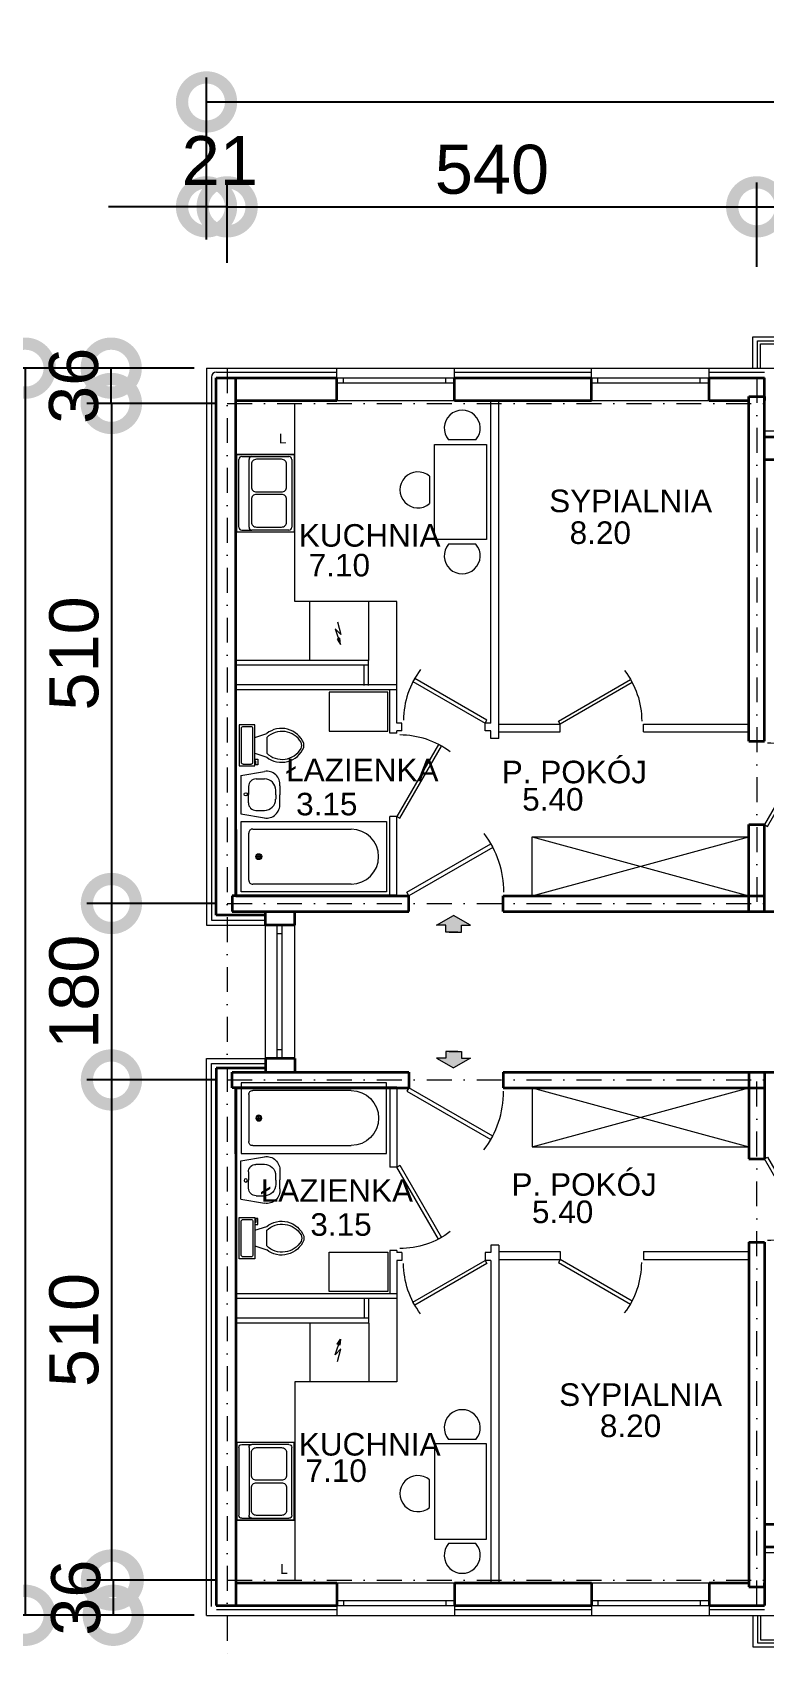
# Model space of a CAD drawing. Header units: millimetres. Extents: x -13324 to 13450, y -2140 to 8293.
# Drawn here: x -12449 to -11703, y 2944 to 4599 of the extents above; entities that cross this region are included whole.
import ezdxf

# ---------------------------------------------------------------- set-up
doc = ezdxf.new("R2010")
doc.units = ezdxf.units.MM
doc.header["$MEASUREMENT"] = 0
doc.header["$PDMODE"] = 2
doc.linetypes.add('DASHDOTX2', pattern=[50.8, 25.4, -12.7, 0, -12.7])
doc.layers.get('0').update_dxf_attribs({"lineweight": 5})
for name, color, linetype, lineweight in [('Ocieplenie', 6, 'Continuous', 5), ('Okna c.', 7, 'Continuous', 5), ('Osie', 1, 'DASHDOTX2', 5), ('Piony', 1, 'Continuous', 20), ('Scianki', 34, 'Continuous', 20), ('Urządzenia', 160, 'Continuous', 5), ('Wymiary', 102, 'Continuous', 5), ('Ściany k.', 7, 'Continuous', 35)]:
    doc.layers.add(name, color=color, linetype=linetype, lineweight=lineweight)
doc.layers.add('Opis1', color=7, linetype='Continuous')
doc.layers.add('Opis2', color=7, linetype='Continuous')
doc.styles.get("Standard").update_dxf_attribs({"font": 'ARIAL.TTF'})
doc.linetypes.add('BATTING', pattern='A,0.00254,-2.54,[134,ltypeshp.shx,S=2.54,R=0,X=-2.54,Y=0],-5.08,[134,ltypeshp.shx,S=2.54,R=180,X=2.54,Y=0],-2.54', length=10.16254)
doc.dimstyles.new('ISO-25', dxfattribs={"dimscale": 20, "dimtxt": 2.5, "dimasz": 5, "dimexe": 1.25, "dimexo": 0.625, "dimtad": 1, "dimtxsty": 'Standard', "dimblk": 'DOTSMALL', "dimcen": 2.5, "dimadec": 0, "dimazin": 0, "dimtfac": 1, "dimtmove": 0, "dimatfit": 3, "dimfxl": 0, "dimarcsym": 0})

# ---------------------------------------------------------------- blocks, each defined once
blk = doc.blocks.new('_DotSmall')
at = {"color": 0, "const_width": 0.5}
blk.add_lwpolyline([(-0.0625, 0, 1), (0.0625, 0, 1)], format="xyb", close=True, dxfattribs=at)
blk = doc.blocks.new('*D90')
at = {"layer": 'Defpoints', "color": 0}
for p in [(-12333.9, 3710.8), (-12368.7, 3530.8), (-12340.2, 3530.8)]:
    blk.add_point(p, dxfattribs=at)
at = {"layer": 'Wymiary', "color": 0, "lineweight": -2}
for p, q in [((-12346.4, 3710.8), (-12393.7, 3710.8)), ((-12368.7, 3710.8), (-12368.7, 3530.8)), ((-12352.7, 3530.8), (-12393.7, 3530.8))]:
    blk.add_line(p, q, dxfattribs=at)
at = {"layer": 'Wymiary', "color": 0, "lineweight": -2, "xscale": 100, "yscale": 100, "zscale": 100}
for p, rotation in [((-12368.7, 3710.8), 90), ((-12368.7, 3530.8), 270)]:
    blk.add_blockref('_DotSmall', p, dxfattribs=dict(at, rotation=rotation))
at = {"layer": 'Wymiary', "color": 0, "insert": (-12406.7, 3620.8), "char_height": 50, "attachment_point": 5, "rotation": 90}
blk.add_mtext('180', dxfattribs=at)
blk = doc.blocks.new('*D91')
at = {"layer": 'Defpoints', "color": 0}
for p in [(-12271.7, 4256.8), (-12456.6, 2984.8), (-12284.2, 2984.8)]:
    blk.add_point(p, dxfattribs=at)
at = {"layer": 'Wymiary', "color": 0, "lineweight": -2}
for p, q in [((-12284.2, 4256.8), (-12481.6, 4256.8)), ((-12456.6, 4256.8), (-12456.6, 2984.8)), ((-12296.7, 2984.8), (-12481.6, 2984.8))]:
    blk.add_line(p, q, dxfattribs=at)
at = {"layer": 'Wymiary', "color": 0, "lineweight": -2, "xscale": 100, "yscale": 100, "zscale": 100}
for p, rotation in [((-12456.6, 4256.8), 90), ((-12456.6, 2984.8), 270)]:
    blk.add_blockref('_DotSmall', p, dxfattribs=dict(at, rotation=rotation))
at = {"layer": 'Wymiary', "color": 0, "insert": (-12494.2, 3620.8), "char_height": 50, "attachment_point": 5, "rotation": 90}
blk.add_mtext('1272', dxfattribs=at)
blk = doc.blocks.new('*D92')
at = {"layer": 'Defpoints', "color": 0}
for p in [(-12250.7, 3530.8), (-12368.7, 3020.8), (-12250.7, 3020.8)]:
    blk.add_point(p, dxfattribs=at)
at = {"layer": 'Wymiary', "color": 0, "lineweight": -2}
for p, q in [((-12263.2, 3530.8), (-12393.7, 3530.8)), ((-12368.7, 3530.8), (-12368.7, 3020.8)), ((-12263.2, 3020.8), (-12393.7, 3020.8))]:
    blk.add_line(p, q, dxfattribs=at)
at = {"layer": 'Wymiary', "color": 0, "lineweight": -2, "xscale": 100, "yscale": 100, "zscale": 100}
for p, rotation in [((-12368.7, 3530.8), 90), ((-12368.7, 3020.8), 270)]:
    blk.add_blockref('_DotSmall', p, dxfattribs=dict(at, rotation=rotation))
at = {"layer": 'Wymiary', "color": 0, "insert": (-12406.7, 3275.8), "char_height": 50, "attachment_point": 5, "rotation": 90}
blk.add_mtext('510', dxfattribs=at)
blk = doc.blocks.new('*D93')
at = {"layer": 'Defpoints', "color": 0}
for p in [(-12250.7, 3020.8), (-12366.8, 2984.8), (-12271.7, 2984.8)]:
    blk.add_point(p, dxfattribs=at)
at = {"layer": 'Wymiary', "color": 0, "lineweight": -2}
for p, q in [((-12263.2, 3020.8), (-12391.8, 3020.8)), ((-12366.8, 3020.8), (-12366.8, 2984.8)), ((-12284.2, 2984.8), (-12391.8, 2984.8))]:
    blk.add_line(p, q, dxfattribs=at)
at = {"layer": 'Wymiary', "color": 0, "lineweight": -2, "xscale": 100, "yscale": 100, "zscale": 100}
for p, rotation in [((-12366.8, 3020.8), 90), ((-12366.8, 2984.8), 270)]:
    blk.add_blockref('_DotSmall', p, dxfattribs=dict(at, rotation=rotation))
at = {"layer": 'Wymiary', "color": 0, "insert": (-12404.8, 3002.8), "char_height": 50, "attachment_point": 5, "rotation": 90}
blk.add_mtext('36', dxfattribs=at)
blk = doc.blocks.new('*D94')
at = {"layer": 'Defpoints', "color": 0}
for p in [(-11710.7, 4421.3), (-12250.7, 4351.6), (-11710.7, 4347.6)]:
    blk.add_point(p, dxfattribs=at)
at = {"layer": 'Wymiary', "color": 0, "lineweight": -2}
for p, q in [((-12250.7, 4364.1), (-12250.7, 4446.3)), ((-11710.7, 4360.1), (-11710.7, 4446.3)), ((-12250.7, 4421.3), (-11710.7, 4421.3))]:
    blk.add_line(p, q, dxfattribs=at)
at = {"layer": 'Wymiary', "color": 0, "lineweight": -2, "xscale": 100, "yscale": 100, "zscale": 100, "rotation": 180}
blk.add_blockref('_DotSmall', (-12250.7, 4421.3), dxfattribs=at)
at = {"layer": 'Wymiary', "color": 0, "lineweight": -2, "xscale": 100, "yscale": 100, "zscale": 100}
blk.add_blockref('_DotSmall', (-11710.7, 4421.3), dxfattribs=at)
at = {"layer": 'Wymiary', "color": 0, "insert": (-11980.7, 4459.3), "char_height": 50, "attachment_point": 5}
blk.add_mtext('540', dxfattribs=at)
blk = doc.blocks.new('*D95')
at = {"layer": 'Defpoints', "color": 0}
for p in [(-12339.8, 4220.8), (-12368.7, 3710.8), (-12250.7, 3710.8)]:
    blk.add_point(p, dxfattribs=at)
at = {"layer": 'Wymiary', "color": 0, "lineweight": -2}
for p, q in [((-12352.3, 4220.8), (-12393.7, 4220.8)), ((-12368.7, 4220.8), (-12368.7, 3710.8)), ((-12263.2, 3710.8), (-12393.7, 3710.8))]:
    blk.add_line(p, q, dxfattribs=at)
at = {"layer": 'Wymiary', "color": 0, "lineweight": -2, "xscale": 100, "yscale": 100, "zscale": 100}
for p, rotation in [((-12368.7, 4220.8), 90), ((-12368.7, 3710.8), 270)]:
    blk.add_blockref('_DotSmall', p, dxfattribs=dict(at, rotation=rotation))
at = {"layer": 'Wymiary', "color": 0, "insert": (-12406.7, 3965.8), "char_height": 50, "attachment_point": 5, "rotation": 90}
blk.add_mtext('510', dxfattribs=at)
blk = doc.blocks.new('*D96')
at = {"layer": 'Defpoints', "color": 0}
for p in [(-12271.7, 4421.3), (-12271.7, 4375.5), (-12250.7, 4351.6)]:
    blk.add_point(p, dxfattribs=at)
at = {"layer": 'Wymiary', "color": 0, "lineweight": -2}
for p, q in [((-12271.7, 4388), (-12271.7, 4446.3)), ((-12250.7, 4364.1), (-12250.7, 4446.3)), ((-12271.7, 4421.3), (-12371.7, 4421.3)), ((-12250.7, 4421.3), (-12271.7, 4421.3)), ((-12250.7, 4421.3), (-12150.7, 4421.3))]:
    blk.add_line(p, q, dxfattribs=at)
at = {"layer": 'Wymiary', "color": 0, "lineweight": -2, "xscale": 100, "yscale": 100, "zscale": 100}
blk.add_blockref('_DotSmall', (-12271.7, 4421.3), dxfattribs=at)
at = {"layer": 'Wymiary', "color": 0, "lineweight": -2, "xscale": 100, "yscale": 100, "zscale": 100, "rotation": 180}
blk.add_blockref('_DotSmall', (-12250.7, 4421.3), dxfattribs=at)
at = {"layer": 'Wymiary', "color": 0, "insert": (-12258.2, 4468.5), "char_height": 50, "attachment_point": 5}
blk.add_mtext('21', dxfattribs=at)
blk = doc.blocks.new('*D97')
at = {"layer": 'Defpoints', "color": 0}
for p in [(-12368.9, 4256.8), (-12271.7, 4256.8), (-12250.7, 4220.8)]:
    blk.add_point(p, dxfattribs=at)
at = {"layer": 'Wymiary', "color": 0, "lineweight": -2}
for p, q in [((-12284.2, 4256.8), (-12393.9, 4256.8)), ((-12368.9, 4220.8), (-12368.9, 4256.8)), ((-12263.2, 4220.8), (-12393.9, 4220.8))]:
    blk.add_line(p, q, dxfattribs=at)
at = {"layer": 'Wymiary', "color": 0, "lineweight": -2, "xscale": 100, "yscale": 100, "zscale": 100}
for p, rotation in [((-12368.9, 4256.8), 90), ((-12368.9, 4220.8), 270)]:
    blk.add_blockref('_DotSmall', p, dxfattribs=dict(at, rotation=rotation))
at = {"layer": 'Wymiary', "color": 0, "insert": (-12407, 4238.8), "char_height": 50, "attachment_point": 5, "rotation": 90}
blk.add_mtext('36', dxfattribs=at)
blk = doc.blocks.new('Toilet - top')
for p, q in [((-8, -8.5), (-8, -8)), ((-7, -8), (-7, -9.5)), ((-4, -8), (-6, -14)), ((4, -8), (6, -14)), ((9.5, -6), (9.5, -2)), ((-10, -8.5), (-8, -8.5)), ((-10, -9.5), (-10, -8.5)), ((-7, -9.5), (-10, -9.5)), ((4, -14), (-4, -14))]:
    blk.add_line(p, q)
blk.add_lwpolyline([(10.5, -8), (10.5, 0), (-10.5, 0), (-10.5, -8)], close=True)
for points in [[(-9.5, -2), (-9.5, -6)], [(8.5, -1), (-8.5, -1)], [(-8.5, -7), (8.5, -7)]]:
    blk.add_lwpolyline(points)
for centre, radius, start, end in [((-8.62, -1.88), 0.884, 81.8699, 188.1301), ((-8.62, -6.12), 0.884, 171.8699, 278.1301), ((8.62, -1.88), 0.884, 351.8699, 98.1301), ((8.62, -6.12), 0.884, 261.8699, 8.1301), ((3.52, -21.58), 12.17, 141.46911, 247.97143), ((4.2, -21.82), 11.33, 136.36773, 238.94682), ((-3.52, -21.58), 12.17, 292.02843, 38.53071), ((-4.2, -21.82), 11.33, 301.05301, 43.63209), ((0, -27.88), 4, 245.73182, 294.26817), ((0, -29), 4, 254.86053, 285.13947)]:
    blk.add_arc(centre, radius, start, end)
blk = doc.blocks.new('Door - Right Hung 36 in.')
blk.add_lwpolyline([(-0.75, -1.3), (0, 0), (-31.18, 18), (-31.93, 16.7)], close=True)
blk.add_arc((0, 0), 36, 142.68987, 180)
blk = doc.blocks.new('zlewozm')
at = {"layer": 'Urządzenia'}
for p, q in [((-8153.1, 8660.7), (-8213.1, 8660.7)), ((-8213.1, 8581.4), (-8213.1, 8660.7)), ((-8213.1, 8660.7), (-8153.6, 8660.7)), ((-8212.1, 8581.4), (-8212.1, 8660.7)), ((-8207.2, 8658.7), (-8159.1, 8658.7)), ((-8153.6, 8660.7), (-8153.6, 8581.4)), ((-8210.1, 8586.4), (-8210.1, 8655.7)), ((-8199.7, 8586.4), (-8199.7, 8655.7)), ((-8197.3, 8650.8), (-8197.3, 8627.5)), ((-8166.5, 8655.8), (-8192.3, 8655.8)), ((-8161.6, 8627.5), (-8161.6, 8650.8)), ((-8156.1, 8655.7), (-8156.1, 8586.4)), ((-8197.3, 8614.9), (-8197.3, 8591.6)), ((-8192.3, 8622.5), (-8166.5, 8622.5)), ((-8166.5, 8619.8), (-8192.3, 8619.8)), ((-8161.6, 8591.6), (-8161.6, 8614.9)), ((-8153.6, 8581.4), (-8213.1, 8581.4)), ((-8207.2, 8583.4), (-8196.8, 8583.4)), ((-8159.1, 8583.4), (-8196.8, 8583.4)), ((-8192.3, 8586.6), (-8166.5, 8586.6))]:
    blk.add_line(p, q, dxfattribs=at)
for centre, radius, start, end in [((-8207.2, 8655.7), 2.97, 89.9959, 179.9991), ((-8196.8, 8655.7), 2.97, 90.0059, 179.9991), ((-8159.1, 8655.7), 2.97, 0.0009, 89.9963), ((-8192.3, 8650.8), 4.96, 89.9983, 180.0009), ((-8166.5, 8650.8), 4.96, 0, 90.0042), ((-8192.3, 8627.5), 4.96, 180.0013, 270.0017), ((-8166.5, 8627.5), 4.96, 269.9958, 0), ((-8192.3, 8614.9), 4.96, 89.9983, 180.0009), ((-8166.5, 8614.9), 4.96, 0, 90.0042), ((-8207.2, 8586.4), 2.97, 179.9973, 270.0041), ((-8196.8, 8586.4), 2.97, 179.9973, 269.9942), ((-8192.3, 8591.6), 4.96, 180.0013, 270.0017), ((-8166.5, 8591.6), 4.96, 269.9958, 0), ((-8159.1, 8586.4), 2.97, 270.0037, 0.0027)]:
    blk.add_arc(centre, radius, start, end, dxfattribs=at)
blk = doc.blocks.new('*D98')
at = {"layer": 'Defpoints', "color": 0}
for p in [(-11350.7, 4421.3), (-11710.7, 4347.6), (-11350.7, 4348.9)]:
    blk.add_point(p, dxfattribs=at)
at = {"layer": 'Wymiary', "color": 0, "lineweight": -2}
for p, q in [((-11710.7, 4360.1), (-11710.7, 4446.3)), ((-11350.7, 4361.4), (-11350.7, 4446.3)), ((-11710.7, 4421.3), (-11350.7, 4421.3))]:
    blk.add_line(p, q, dxfattribs=at)
at = {"layer": 'Wymiary', "color": 0, "lineweight": -2, "xscale": 100, "yscale": 100, "zscale": 100, "rotation": 180}
blk.add_blockref('_DotSmall', (-11710.7, 4421.3), dxfattribs=at)
at = {"layer": 'Wymiary', "color": 0, "lineweight": -2, "xscale": 100, "yscale": 100, "zscale": 100}
blk.add_blockref('_DotSmall', (-11350.7, 4421.3), dxfattribs=at)
at = {"layer": 'Wymiary', "color": 0, "insert": (-11530.7, 4459.3), "char_height": 50, "attachment_point": 5}
blk.add_mtext('360', dxfattribs=at)
blk = doc.blocks.new('wanna160')
at = {"layer": 'Urządzenia'}
for p, q in [((-8191.8, 8250.5), (-8187.8, 8250.5)), ((-8189.8, 8252.5), (-8189.8, 8248.5))]:
    blk.add_line(p, q, dxfattribs=at)
blk.add_lwpolyline([(-8207.8, 8214.5), (-8207.8, 8286.5), (-8059.6, 8286.5), (-8059.6, 8214.5)], close=True, dxfattribs=at)
for points in [[(-8195.8, 8278.5), (-8095.6, 8278.5)], [(-8199.8, 8226.5), (-8199.8, 8274.5)], [(-8095.6, 8222.5), (-8195.8, 8222.5)]]:
    blk.add_lwpolyline(points, dxfattribs=at)
for radius in [3, 2]:
    blk.add_circle((-8189.8, 8250.5), radius, dxfattribs=at)
for centre, radius, start, end in [((-8196.3, 8275), 3.54, 81.8699, 188.1301), ((-8095.6, 8250.5), 28, 270, 90), ((-8196.3, 8226), 3.54, 171.8699, 278.1301)]:
    blk.add_arc(centre, radius, start, end, dxfattribs=at)
blk = doc.blocks.new('umywalka')
at = {"layer": 'Urządzenia'}
for p, q in [((-8208, 8333.4), (-8183.9, 8337.4)), ((-8208, 8333.4), (-8208, 8294.1)), ((-8192.6, 8329.8), (-8184, 8329.8)), ((-8200.3, 8322.1), (-8200.4, 8313.8)), ((-8200.4, 8305.4), (-8200.4, 8313.8)), ((-8172.5, 8313.7), (-8172.5, 8318.2)), ((-8172.5, 8313.7), (-8172.5, 8309.1)), ((-8168.4, 8322.8), (-8168.2, 8313.6)), ((-8168.4, 8304.5), (-8168.2, 8313.6)), ((-8208, 8294.1), (-8184.1, 8290)), ((-8192.7, 8297.7), (-8184.1, 8297.7))]:
    blk.add_line(p, q, dxfattribs=at)
blk.add_circle((-8203.1, 8314.1), 1.63, dxfattribs=at)
for centre, radius, start, end in [((-8192.6, 8322.1), 7.68, 89.7661, 179.7661), ((-8184, 8318.2), 11.5, 359.7661, 89.7661), ((-8181.7, 8324.2), 13.4, 353.7651, 99.7706), ((-8192.7, 8305.4), 7.68, 179.7661, 269.7661), ((-8184.1, 8309.2), 11.5, 269.7661, 359.7661), ((-8181.8, 8303.2), 13.4, 259.7617, 5.7671)]:
    blk.add_arc(centre, radius, start, end, dxfattribs=at)
blk = doc.blocks.new('*D113')
at = {"layer": 'Defpoints', "color": 0}
for p in [(-8329.7, 4528.3), (-12271.7, 4388), (-8329.7, 4388)]:
    blk.add_point(p, dxfattribs=at)
at = {"layer": 'Wymiary', "color": 0, "lineweight": -2}
for p, q in [((-12271.7, 4400.5), (-12271.7, 4553.3)), ((-8329.7, 4400.5), (-8329.7, 4553.3)), ((-12271.7, 4528.3), (-8329.7, 4528.3))]:
    blk.add_line(p, q, dxfattribs=at)
at = {"layer": 'Wymiary', "color": 0, "lineweight": -2, "xscale": 100, "yscale": 100, "zscale": 100, "rotation": 180}
blk.add_blockref('_DotSmall', (-12271.7, 4528.3), dxfattribs=at)
at = {"layer": 'Wymiary', "color": 0, "lineweight": -2, "xscale": 100, "yscale": 100, "zscale": 100}
blk.add_blockref('_DotSmall', (-8329.7, 4528.3), dxfattribs=at)
at = {"layer": 'Wymiary', "color": 0, "insert": (-10300.7, 4566.4), "char_height": 50, "attachment_point": 5}
blk.add_mtext('3942', dxfattribs=at)

msp = doc.modelspace()

# ---------------------------------------------------------------- hatches: boundary and pattern name
at = {"layer": 'Urządzenia'}
h = msp.add_hatch(color=256, dxfattribs=at)
h.dxf.hatch_style = 1
h.paths.add_polyline_path([(-12019.749, 3698.43), (-12037.051, 3688.551), (-12027.701, 3688.551), (-12027.701, 3681.684), (-12015.311, 3681.684), (-12011.796, 3681.684), (-12011.796, 3688.551), (-12002.446, 3688.551)])
h.paths.add_polyline_path([(-12011.796, 3559.862), (-12024.186, 3559.862), (-12027.701, 3559.862), (-12027.701, 3552.996), (-12037.051, 3552.996), (-12019.749, 3543.116), (-12002.446, 3552.996), (-12011.796, 3552.996)])

# ---------------------------------------------------------------- linework, layer by layer
at = {"layer": 'Ocieplenie'}
for p, q in [((-12271.728, 4256.771), (-12271.728, 3688.771)), ((-12271.728, 4256.771), (-12138.787, 4256.771)), ((-12138.787, 4246.771), (-12138.787, 4256.771)), ((-12018.787, 4223.771), (-12018.787, 4256.771)), ((-12018.787, 4246.771), (-12018.787, 4256.771)), ((-12018.787, 4256.771), (-11879.314, 4256.771)), ((-11879.314, 4246.771), (-11879.314, 4256.771)), ((-11759.314, 4246.771), (-11759.314, 4256.771)), ((-11759.314, 4256.771), (-11691.229, 4256.771)), ((-12271.728, 3688.771), (-12211.728, 3688.771)), ((-12271.728, 2984.775), (-12271.728, 3552.775)), ((-12271.728, 3552.775), (-12211.728, 3552.775)), ((-12018.787, 3017.775), (-12018.787, 2984.775)), ((-12271.728, 2984.775), (-12138.787, 2984.775)), ((-12138.787, 2994.775), (-12138.787, 2984.775)), ((-12018.787, 2994.775), (-12018.787, 2984.775)), ((-12018.787, 2984.775), (-11879.314, 2984.775)), ((-11879.314, 2994.775), (-11879.314, 2984.775)), ((-11759.314, 2994.775), (-11759.314, 2984.775)), ((-11759.314, 2984.775), (-11691.229, 2984.775))]:
    msp.add_line(p, q, dxfattribs=at)
at = {"layer": 'Ocieplenie', "linetype": 'BATTING', "ltscale": 0.4}
for p, q in [((-12266.617, 4247.732), (-12266.617, 3693.882)), ((-12261.617, 4252.732), (-12138.787, 4252.732)), ((-12018.787, 4252.732), (-11879.314, 4252.732)), ((-11759.314, 4252.732), (-11702.728, 4252.732)), ((-11702.728, 4192.732), (-11647.092, 4192.732)), ((-12266.617, 3693.882), (-12211.728, 3693.882)), ((-12266.617, 2993.814), (-12266.617, 3547.664)), ((-12266.617, 3547.664), (-12211.728, 3547.664)), ((-11702.728, 3048.814), (-11647.092, 3048.814)), ((-12261.617, 2990.619), (-12138.787, 2990.619)), ((-12018.787, 2990.619), (-11879.314, 2990.619)), ((-11759.314, 2990.619), (-11702.728, 2990.619))]:
    msp.add_line(p, q, dxfattribs=at)
at = {"layer": 'Ocieplenie', "linetype": 'BATTING', "ltscale": 0.5}
msp.add_arc((-12261.617, 4247.732), 5, 90, 180, dxfattribs=at)
at = {"layer": 'Okna c.'}
for p, q in [((-11714.728, 4288.771), (-11350.728, 4288.771)), ((-11714.728, 4256.771), (-11714.728, 4288.771)), ((-11709.728, 4256.771), (-11709.728, 4284.771)), ((-11709.728, 4284.771), (-11355.728, 4284.771)), ((-11706.728, 4256.771), (-11706.728, 4281.771)), ((-11706.728, 4281.771), (-11358.728, 4281.771)), ((-12138.787, 4256.771), (-12018.787, 4256.771)), ((-11879.314, 4256.771), (-11759.314, 4256.771)), ((-12138.787, 4246.771), (-12018.787, 4246.771)), ((-12138.787, 4241.771), (-12018.787, 4241.771)), ((-12132.013, 4241.771), (-12132.013, 4246.771)), ((-12027.678, 4241.771), (-12027.678, 4246.771)), ((-11879.314, 4246.771), (-11759.314, 4246.771)), ((-11879.314, 4241.771), (-11759.314, 4241.771)), ((-11872.54, 4241.771), (-11872.54, 4246.771)), ((-11768.204, 4241.771), (-11768.204, 4246.771)), ((-12138.787, 4223.771), (-12018.787, 4223.771)), ((-11879.314, 4223.771), (-11759.314, 4223.771)), ((-12211.728, 3552.775), (-12211.728, 3688.771)), ((-12199.728, 3552.775), (-12199.728, 3688.771)), ((-12194.728, 3679.881), (-12199.728, 3679.881)), ((-12194.728, 3552.775), (-12194.728, 3688.771)), ((-12181.728, 3552.775), (-12181.728, 3688.771)), ((-12194.728, 3561.666), (-12199.728, 3561.666)), ((-12138.787, 3017.775), (-12018.787, 3017.775)), ((-11879.314, 3017.775), (-11759.314, 3017.775)), ((-12138.787, 2999.775), (-12018.787, 2999.775)), ((-12132.013, 2999.775), (-12132.013, 2994.775)), ((-12027.678, 2999.775), (-12027.678, 2994.775)), ((-11879.314, 2999.775), (-11759.314, 2999.775)), ((-11872.54, 2999.775), (-11872.54, 2994.775)), ((-11768.204, 2999.775), (-11768.204, 2994.775)), ((-12138.787, 2994.775), (-12018.787, 2994.775)), ((-12138.787, 2984.775), (-12018.787, 2984.775)), ((-11879.314, 2994.775), (-11759.314, 2994.775)), ((-11879.314, 2984.775), (-11759.314, 2984.775)), ((-11714.728, 2984.775), (-11714.728, 2952.775)), ((-11709.728, 2984.775), (-11709.728, 2956.775)), ((-11706.728, 2984.775), (-11706.728, 2959.775)), ((-11714.728, 2952.775), (-11350.728, 2952.775)), ((-11709.728, 2956.775), (-11355.728, 2956.775)), ((-11706.728, 2959.775), (-11358.728, 2959.775))]:
    msp.add_line(p, q, dxfattribs=at)
at = {"layer": 'Osie'}
for p, q in [((-12250.728, 4256.771), (-12250.728, 2943.771)), ((-11710.728, 4246.771), (-11710.728, 3702.771)), ((-12250.728, 4220.771), (-9618.728, 4220.771)), ((-12250.728, 3710.771), (-10157.728, 3710.771)), ((-12250.728, 3530.775), (-10157.728, 3530.775)), ((-11710.728, 2994.775), (-11710.728, 3538.775)), ((-12250.728, 3020.775), (-10157.728, 3020.775))]:
    msp.add_line(p, q, dxfattribs=at)
at = {"layer": 'Piony'}
for p, q in [((-12106.421, 3958.771), (-12241.728, 3958.771)), ((-12106.421, 3933.267), (-12106.421, 3958.771)), ((-12106.421, 3953.771), (-12241.728, 3953.771)), ((-12110.958, 3933.267), (-12110.958, 3953.267)), ((-12077.728, 3933.771), (-12241.728, 3933.771)), ((-12077.728, 3928.771), (-12241.728, 3928.771)), ((-12077.728, 3312.775), (-12241.728, 3312.775)), ((-12077.728, 3307.775), (-12241.728, 3307.775)), ((-12110.958, 3308.279), (-12110.958, 3288.279)), ((-12106.421, 3308.279), (-12106.421, 3282.775)), ((-12106.421, 3287.775), (-12241.728, 3287.775)), ((-12106.421, 3282.775), (-12241.728, 3282.775))]:
    msp.add_line(p, q, dxfattribs=at)
at = {"layer": 'Scianki'}
for p, q in [((-11981.728, 3894.771), (-11981.728, 4223.771)), ((-11973.728, 3879.225), (-11973.728, 4223.771)), ((-11973.728, 3879.225), (-11973.728, 4223.771)), ((-12084.728, 3884.511), (-12084.728, 3928.771)), ((-12077.728, 3894.771), (-12077.728, 3928.771)), ((-12072.597, 3894.771), (-12077.728, 3894.771)), ((-12072.597, 3886.771), (-12072.597, 3894.771)), ((-11987.597, 3886.771), (-11987.597, 3894.771)), ((-11981.728, 3894.771), (-11987.597, 3894.771)), ((-11973.728, 3893.771), (-11911.159, 3893.771)), ((-11911.159, 3885.771), (-11911.159, 3893.771)), ((-11826.159, 3885.771), (-11826.159, 3893.771)), ((-11826.159, 3893.771), (-11718.728, 3893.771)), ((-12077.728, 3884.511), (-12084.728, 3884.511)), ((-12072.597, 3886.771), (-12077.728, 3886.771)), ((-12077.728, 3884.511), (-12077.728, 3886.771)), ((-11981.728, 3886.771), (-11987.597, 3886.771)), ((-11981.728, 3879.225), (-11981.728, 3886.771)), ((-11973.728, 3879.225), (-11981.728, 3879.225)), ((-11973.728, 3885.771), (-11911.159, 3885.771)), ((-11973.728, 3879.225), (-11973.728, 3881.136)), ((-11973.728, 3879.225), (-11973.728, 3881.136)), ((-11826.159, 3885.771), (-11718.728, 3885.771)), ((-12084.728, 3718.771), (-12084.728, 3799.511)), ((-12077.728, 3799.511), (-12084.728, 3799.511)), ((-12077.728, 3718.771), (-12077.728, 3799.511)), ((-12084.728, 3522.775), (-12084.728, 3442.035)), ((-12077.728, 3522.775), (-12077.728, 3442.035)), ((-12077.728, 3442.035), (-12084.728, 3442.035)), ((-11973.728, 3362.321), (-11981.728, 3362.321)), ((-11981.728, 3362.321), (-11981.728, 3354.775)), ((-11973.728, 3362.321), (-11973.728, 3017.775)), ((-11973.728, 3362.321), (-11973.728, 3360.41)), ((-11973.728, 3362.321), (-11973.728, 3017.775)), ((-11973.728, 3362.321), (-11973.728, 3360.41)), ((-12084.728, 3357.035), (-12084.728, 3312.775)), ((-12077.728, 3357.035), (-12084.728, 3357.035)), ((-12077.728, 3357.035), (-12077.728, 3354.775)), ((-12072.597, 3354.775), (-12077.728, 3354.775)), ((-12077.728, 3346.775), (-12077.728, 3312.775)), ((-12072.597, 3346.775), (-12077.728, 3346.775)), ((-12072.597, 3354.775), (-12072.597, 3346.775)), ((-11987.597, 3354.775), (-11987.597, 3346.775)), ((-11981.728, 3354.775), (-11987.597, 3354.775)), ((-11981.728, 3346.775), (-11987.597, 3346.775)), ((-11981.728, 3346.775), (-11981.728, 3017.775)), ((-11973.728, 3355.775), (-11911.159, 3355.775)), ((-11973.728, 3347.775), (-11911.159, 3347.775)), ((-11911.159, 3355.775), (-11911.159, 3347.775)), ((-11826.159, 3355.775), (-11826.159, 3347.775)), ((-11826.159, 3355.775), (-11718.728, 3355.775)), ((-11826.159, 3347.775), (-11718.728, 3347.775))]:
    msp.add_line(p, q, dxfattribs=at)
at = {"layer": 'Urządzenia'}
for p, q in [((-12181.728, 4018.771), (-12181.728, 4220.771)), ((-11996.951, 4183.636), (-12024.978, 4183.636)), ((-12044.255, 4146.636), (-12044.255, 4118.609)), ((-11996.951, 4077.291), (-12024.978, 4077.291)), ((-12077.728, 4018.771), (-12181.728, 4018.771)), ((-12166.306, 3958.771), (-12166.306, 4018.771)), ((-12106.306, 3958.771), (-12106.306, 4018.771)), ((-12077.728, 3928.771), (-12077.728, 4018.771)), ((-12134.868, 3985.073), (-12140.552, 3991.064)), ((-12140.552, 3991.064), (-12135.184, 3974.984)), ((-12138.026, 3998.001), (-12134.868, 3985.073)), ((-12135.842, 3981.241), (-12138.38, 3980.29)), ((-12138.38, 3980.29), (-12135.184, 3974.984)), ((-12135.184, 3974.984), (-12135.842, 3981.241)), ((-11939.815, 3718.771), (-11718.728, 3778.771)), ((-11939.815, 3778.771), (-11718.728, 3718.771)), ((-12037.051, 3688.551), (-12019.749, 3698.43)), ((-12002.446, 3688.551), (-12019.749, 3698.43)), ((-12027.701, 3688.551), (-12037.051, 3688.551)), ((-12027.701, 3681.684), (-12027.701, 3688.551)), ((-12015.311, 3681.684), (-12027.701, 3681.684)), ((-12024.186, 3681.684), (-12011.796, 3681.684)), ((-12011.796, 3681.684), (-12011.796, 3688.551)), ((-12011.796, 3688.551), (-12002.446, 3688.551)), ((-12027.701, 3559.862), (-12027.701, 3552.996)), ((-12015.311, 3559.862), (-12027.701, 3559.862)), ((-12024.186, 3559.862), (-12011.796, 3559.862)), ((-12011.796, 3559.862), (-12011.796, 3552.996)), ((-12027.701, 3552.996), (-12037.051, 3552.996)), ((-12037.051, 3552.996), (-12019.749, 3543.116)), ((-12002.446, 3552.996), (-12019.749, 3543.116)), ((-12011.796, 3552.996), (-12002.446, 3552.996)), ((-11939.815, 3522.775), (-11718.728, 3462.775)), ((-11939.815, 3462.775), (-11718.728, 3522.775)), ((-12077.728, 3312.775), (-12077.728, 3222.775)), ((-12166.306, 3282.775), (-12166.306, 3222.775)), ((-12106.306, 3282.775), (-12106.306, 3222.775)), ((-12140.552, 3250.482), (-12135.184, 3266.562)), ((-12138.38, 3261.256), (-12135.184, 3266.562)), ((-12135.842, 3260.305), (-12138.38, 3261.256)), ((-12135.184, 3266.562), (-12135.842, 3260.305)), ((-12134.868, 3256.473), (-12140.552, 3250.482)), ((-12138.026, 3243.545), (-12134.868, 3256.473)), ((-12181.728, 3222.775), (-12181.728, 3020.775)), ((-12077.728, 3222.775), (-12181.728, 3222.775)), ((-11996.951, 3164.255), (-12024.978, 3164.255)), ((-12044.255, 3094.91), (-12044.255, 3122.937)), ((-11996.951, 3057.91), (-12024.978, 3057.91))]:
    msp.add_line(p, q, dxfattribs=at)
for points in [[(-11986.18, 4178.948), (-11986.18, 4081.948), (-12039.18, 4081.948), (-12039.18, 4178.948)], [(-12086.797, 3926.489), (-12146.797, 3926.489), (-12146.797, 3886.489), (-12086.797, 3886.489)], [(-11939.815, 3778.771), (-11718.728, 3778.771), (-11718.728, 3718.771), (-11939.815, 3718.771)], [(-11939.815, 3462.775), (-11718.728, 3462.775), (-11718.728, 3522.775), (-11939.815, 3522.775)], [(-12086.797, 3315.057), (-12146.797, 3315.057), (-12146.797, 3355.057), (-12086.797, 3355.057)], [(-11986.18, 3062.598), (-11986.18, 3159.598), (-12039.18, 3159.598), (-12039.18, 3062.598)]]:
    msp.add_lwpolyline(points, close=True, dxfattribs=at)
for centre, start, end in [((-12010.965, 4195.536), 319.664431, 220.335569), ((-12056.154, 4132.622), 49.664431, 310.335569), ((-12010.965, 4065.392), 139.664431, 40.335569), ((-12010.965, 3176.154), 319.664431, 220.335569), ((-12056.154, 3108.924), 49.664431, 310.335569), ((-12010.965, 3046.011), 139.664431, 40.335569)]:
    msp.add_arc(centre, 18.384, start, end, dxfattribs=at)
at = {"layer": 'Ściany k.'}
for p, q in [((-12261.728, 4246.771), (-12138.787, 4246.771)), ((-12261.728, 3698.771), (-12261.728, 4246.771)), ((-12241.728, 3718.771), (-12241.728, 4246.771)), ((-12138.787, 4223.771), (-12138.787, 4246.771)), ((-12018.787, 4246.771), (-11879.314, 4246.771)), ((-12018.787, 4223.771), (-12018.787, 4246.771)), ((-11879.314, 4223.771), (-11879.314, 4246.771)), ((-11759.314, 4246.771), (-11702.728, 4246.771)), ((-11759.314, 4223.771), (-11759.314, 4246.771)), ((-11702.728, 3876.216), (-11702.728, 4246.771)), ((-12241.728, 4223.771), (-12138.787, 4223.771)), ((-12018.787, 4223.771), (-11879.314, 4223.771)), ((-11759.314, 4223.771), (-11718.728, 4223.771)), ((-11718.728, 4227.771), (-11702.728, 4227.771)), ((-11718.728, 4223.771), (-11718.728, 4227.771)), ((-11718.728, 4223.771), (-11718.728, 4223.771)), ((-11718.728, 4223.771), (-11718.728, 4223.771)), ((-11718.728, 4223.771), (-11718.728, 4223.771)), ((-11718.728, 4223.771), (-11718.728, 4223.771)), ((-11718.728, 4223.771), (-11718.728, 4223.771)), ((-11718.728, 3876.216), (-11718.728, 4223.771)), ((-11702.728, 4227.771), (-11702.728, 4223.771)), ((-11702.728, 4186.771), (-11647.092, 4186.771)), ((-11702.728, 4163.771), (-11647.092, 4163.771)), ((-11718.728, 3876.216), (-11702.728, 3876.216)), ((-11718.728, 3702.771), (-11718.728, 3791.216)), ((-11718.728, 3791.216), (-11702.728, 3791.216)), ((-11702.728, 3702.771), (-11702.728, 3791.216)), ((-12241.728, 3786.212), (-12241.728, 3718.771)), ((-12245.728, 3718.771), (-12245.728, 3702.771)), ((-12241.728, 3718.771), (-12245.728, 3718.771)), ((-12077.728, 3718.771), (-12245.728, 3718.771)), ((-12241.728, 3718.771), (-12065.282, 3718.771)), ((-12241.728, 3718.771), (-12241.728, 3718.771)), ((-12241.728, 3718.771), (-12220.732, 3718.771)), ((-12065.282, 3702.771), (-12065.282, 3718.771)), ((-11969.282, 3718.771), (-11702.728, 3718.771)), ((-11969.282, 3702.771), (-11969.282, 3718.771)), ((-12211.728, 3698.771), (-12261.728, 3698.771)), ((-12245.728, 3702.771), (-12241.728, 3702.771)), ((-12241.728, 3702.771), (-12065.282, 3702.771)), ((-12211.728, 3688.771), (-12211.728, 3702.771)), ((-12181.728, 3688.771), (-12181.728, 3702.771)), ((-11969.282, 3702.771), (-11342.728, 3702.771)), ((-12181.728, 3688.771), (-12211.728, 3688.771)), ((-12211.728, 3542.775), (-12261.728, 3542.775)), ((-12261.728, 3542.775), (-12261.728, 2994.775)), ((-12181.728, 3552.775), (-12211.728, 3552.775)), ((-12181.728, 3552.775), (-12211.728, 3552.775)), ((-12211.728, 3552.775), (-12211.728, 3538.775)), ((-12181.728, 3552.775), (-12181.728, 3538.775)), ((-12245.728, 3538.775), (-12241.728, 3538.775)), ((-12245.728, 3522.775), (-12245.728, 3538.775)), ((-12241.728, 3538.775), (-12065.282, 3538.775)), ((-12065.282, 3538.775), (-12065.282, 3522.775)), ((-11969.282, 3538.775), (-11342.728, 3538.775)), ((-11969.282, 3538.775), (-11969.282, 3522.775)), ((-11718.728, 3538.775), (-11718.728, 3450.33)), ((-11702.728, 3538.775), (-11702.728, 3450.33)), ((-12241.728, 3522.775), (-12245.728, 3522.775)), ((-12077.728, 3522.775), (-12245.728, 3522.775)), ((-12241.728, 3522.775), (-12065.282, 3522.775)), ((-12241.728, 3522.775), (-12241.728, 2994.775)), ((-12241.728, 3522.775), (-12241.728, 3522.775)), ((-12241.728, 3455.334), (-12241.728, 3522.775)), ((-12241.728, 3522.775), (-12220.732, 3522.775)), ((-11969.282, 3522.775), (-11702.728, 3522.775)), ((-11718.728, 3450.33), (-11702.728, 3450.33)), ((-11718.728, 3365.33), (-11702.728, 3365.33)), ((-11718.728, 3365.33), (-11718.728, 3017.775)), ((-11702.728, 3365.33), (-11702.728, 2994.775)), ((-11702.728, 3077.775), (-11647.092, 3077.775)), ((-11702.728, 3054.775), (-11647.092, 3054.775)), ((-12241.728, 3017.775), (-12138.787, 3017.775)), ((-12138.787, 3017.775), (-12138.787, 2994.775)), ((-12018.787, 3017.775), (-12018.787, 2994.775)), ((-12018.787, 3017.775), (-11879.314, 3017.775)), ((-11879.314, 3017.775), (-11879.314, 2994.775)), ((-11759.314, 3017.775), (-11718.728, 3017.775)), ((-11759.314, 3017.775), (-11759.314, 2994.775)), ((-11718.728, 3017.775), (-11718.728, 3013.775)), ((-11718.728, 3017.775), (-11718.728, 3017.775)), ((-11718.728, 3017.775), (-11718.728, 3017.775)), ((-11718.728, 3017.775), (-11718.728, 3017.775)), ((-11718.728, 3017.775), (-11718.728, 3017.775)), ((-11718.728, 3017.775), (-11718.728, 3017.775)), ((-11718.728, 3013.775), (-11702.728, 3013.775)), ((-11702.728, 3013.775), (-11702.728, 3017.775)), ((-12261.728, 2994.775), (-12138.787, 2994.775)), ((-12018.787, 2994.775), (-11879.314, 2994.775)), ((-11759.314, 2994.775), (-11702.728, 2994.775))]:
    msp.add_line(p, q, dxfattribs=at)

# ---------------------------------------------------------------- block references
for p, xscale, yscale, zscale in [((-11985.827, 3897.837), 2.360000000000582, 2.360000000000582, 2.36), ((-11912.929, 3896.837), -2.360000000000582, 2.360000000000582, 2.36), ((-12067.335, 3722.327), -2.737600000000384, 2.737600000000384, 2.7376)]:
    msp.add_blockref('Door - Right Hung 36 in.', p, dxfattribs=dict(xscale=xscale, yscale=yscale, zscale=zscale))
for p, xscale, yscale, zscale, rotation in [((-12074.663, 3797.741), 2.360000000000582, 2.360000000000582, 2.36, 270), ((-11699.663, 3789.446), 2.360000000000582, 2.360000000000582, 2.36, 270), ((-12067.335, 3519.219), 2.737600000000384, 2.737600000000384, 2.7376, 180), ((-12074.663, 3443.805), -2.360000000000582, 2.360000000000582, 2.36, 270), ((-11699.663, 3452.1), -2.360000000000582, 2.360000000000582, 2.36, 270), ((-11985.827, 3343.709), -2.360000000000582, 2.360000000000582, 2.36, 180), ((-11912.929, 3344.709), 2.360000000000582, 2.360000000000582, 2.36, 180)]:
    msp.add_blockref('Door - Right Hung 36 in.', p, dxfattribs=dict(xscale=xscale, yscale=yscale, zscale=zscale, rotation=rotation))
at = {"layer": 'Scianki', "color": 253}
for name in ['umywalka', 'wanna160']:
    msp.add_blockref(name, (-4028.615, -4491.924), dxfattribs=at)
at = {"layer": 'Scianki', "color": 253, "xscale": -1, "rotation": 180}
for name in ['wanna160', 'umywalka']:
    msp.add_blockref(name, (-4028.615, 11742.47), dxfattribs=at)
at = {"layer": 'Urządzenia', "color": 253}
msp.add_blockref('zlewozm', (-4028.615, -4491.924), dxfattribs=at)
at = {"layer": 'Urządzenia', "yscale": 2, "zscale": 2, "rotation": 90}
for p, xscale in [((-12238.355, 3872.066), 2), ((-12238.355, 3369.48), -2)]:
    msp.add_blockref('Toilet - top', p, dxfattribs=dict(at, xscale=xscale))
at = {"layer": 'Urządzenia', "color": 253, "xscale": -1, "rotation": 180}
msp.add_blockref('zlewozm', (-4028.615, 11742.47), dxfattribs=at)

# ---------------------------------------------------------------- texts
at = {"layer": 'Opis1'}
for s, p in [('SYPIALNIA', (-11922.304, 4109.91)), ('KUCHNIA', (-12177.632, 4074.711)), ('8.20', (-11901.444, 4077.522)), ('7.10', (-12167.483, 4044.421)), ('ŁAZIENKA', (-12190.518, 3835.498)), ('P. POKÓJ', (-11970.681, 3833.422)), ('3.15', (-12180.368, 3800.688)), ('5.40', (-11949.821, 3805.553)), ('ŁAZIENKA', (-12216.459, 3406.536)), ('P. POKÓJ', (-11960.727, 3412.709)), ('3.15', (-12165.857, 3371.889)), ('5.40', (-11939.867, 3384.84)), ('SYPIALNIA', (-11912.12, 3198.394)), ('8.20', (-11870.606, 3166.574)), ('KUCHNIA', (-12177.632, 3147.728)), ('7.10', (-12170.75, 3120.831))]:
    msp.add_text(s, height=23, dxfattribs=at).set_placement(p)
at = {"layer": 'Opis2', "lineweight": 18}
for p in [(-12197.85, 4180.066), (-12196.457, 3027.063)]:
    msp.add_text('L', height=10, dxfattribs=at).set_placement(p)

# ---------------------------------------------------------------- dimensions: what is measured, and where the dimension line sits
at = {"layer": 'Wymiary'}
dim = msp.add_linear_dim(base=(-8329.728, 4528.324), p1=(-12271.728, 4387.976), p2=(-8329.728, 4387.976), dimstyle='ISO-25', override={"dimtmove": 1}, dxfattribs=at)
dim.commit()
dim.dimension.update_dxf_attribs({"geometry": '*D113', "text_midpoint": (-10300.728, 4566.37)})
dim = msp.add_linear_dim(base=(-12271.728, 4421.259), p1=(-12250.728, 4351.589), p2=(-12271.728, 4375.476), dimstyle='ISO-25', override={"dimtmove": 1}, dxfattribs=at)
dim.commit()
dim.dimension.update_dxf_attribs({"geometry": '*D96', "text_midpoint": (-12258.151, 4430.915), "dimtype": 160})
for base, p1, p2, picture, middle in [((-11710.728, 4421.259), (-12250.728, 4351.589), (-11710.728, 4347.608), '*D94', (-11980.728, 4459.287)), ((-11350.728, 4421.259), (-11710.728, 4347.608), (-11350.728, 4348.935), '*D98', (-11530.728, 4459.305))]:
    dim = msp.add_linear_dim(base=base, p1=p1, p2=p2, dimstyle='ISO-25', dxfattribs=at)
    dim.commit()
    dim.dimension.update_dxf_attribs({"geometry": picture, "text_midpoint": middle})
for base, p1, p2, picture, middle in [((-12456.581, 2984.775), (-12271.728, 4256.771), (-12284.228, 2984.775), '*D91', (-12494.183, 3620.773)), ((-12368.655, 3530.771), (-12333.9, 3710.771), (-12340.211, 3530.771), '*D90', (-12406.683, 3620.771))]:
    dim = msp.add_linear_dim(base=base, p1=p1, p2=p2, angle=90, dimstyle='ISO-25', override={"dimtmove": 1}, dxfattribs=at)
    dim.commit()
    dim.dimension.update_dxf_attribs({"geometry": picture, "text_midpoint": middle})
for base, p1, p2, picture, middle in [((-12368.937, 4256.771), (-12250.728, 4220.771), (-12271.728, 4256.771), '*D97', (-12368.937, 4238.771)), ((-12366.797, 2984.775), (-12250.728, 3020.775), (-12271.728, 2984.775), '*D93', (-12366.797, 3002.775))]:
    dim = msp.add_linear_dim(base=base, p1=p1, p2=p2, angle=90, dimstyle='ISO-25', dxfattribs=at)
    dim.commit()
    dim.dimension.update_dxf_attribs({"geometry": picture, "text_midpoint": middle, "dimtype": 160})
for base, p1, p2, picture, middle in [((-12368.655, 3710.771), (-12339.845, 4220.771), (-12250.728, 3710.771), '*D95', (-12406.683, 3965.771)), ((-12368.655, 3020.775), (-12250.728, 3530.775), (-12250.728, 3020.775), '*D92', (-12406.683, 3275.775))]:
    dim = msp.add_linear_dim(base=base, p1=p1, p2=p2, angle=90, dimstyle='ISO-25', dxfattribs=at)
    dim.commit()
    dim.dimension.update_dxf_attribs({"geometry": picture, "text_midpoint": middle})

doc.saveas('drawing.dxf')
